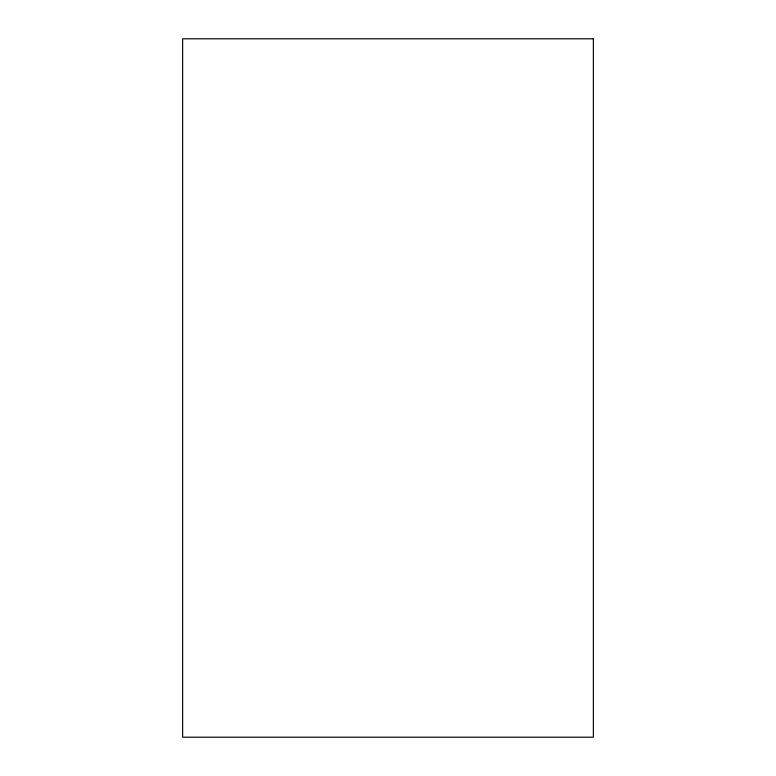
<?xml version="1.0" encoding="UTF-8"?>
<svg xmlns="http://www.w3.org/2000/svg" width="776" height="776" viewBox="0 0 776 776"><rect width="100%" height="100%" fill="white"/><g stroke="black" fill="none" stroke-linecap="round" stroke-linejoin="round"><path stroke-width="1.16" d="M593.359 38.8L182.641 38.8L182.641 737.2L593.359 737.2L593.359 38.8"/></g></svg>
